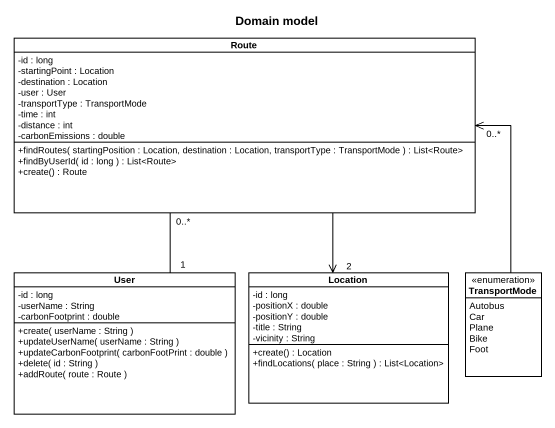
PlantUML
@startuml
title Domain model
hide circle
hide empty members
skinparam classAttributeIconSize 0
class Route {
  -id : long
  -startingPoint : Location
  -destination : Location
  -user : User
  -transportType : TransportMode
  -time : int
  -distance : int
  -carbonEmissions : double
  +findRoutes( startingPosition : Location, destination : Location, transportType : TransportMode ) : List<Route>
  +findByUserId( id : long ) : List<Route>
  +create() : Route
}
class User {
  -id : long
  -userName : String
  -carbonFootprint : double
  +create( userName : String )
  +updateUserName( userName : String )
  +updateCarbonFootprint( carbonFootPrint : double )
  +delete( id : String )
  +addRoute( route : Route )
}
class Location {
  -id : long
  -positionX : double
  -positionY : double
  -title : String
  -vicinity : String
  +create() : Location
  +findLocations( place : String ) : List<Location>
}
enum TransportMode {
  Autobus
  Car
  Plane
  Bike
  Foot
}
Route "0..*" <-- TransportMode
User "1" -up- "0..*" Route
Location "2" <-up- Route
@enduml
